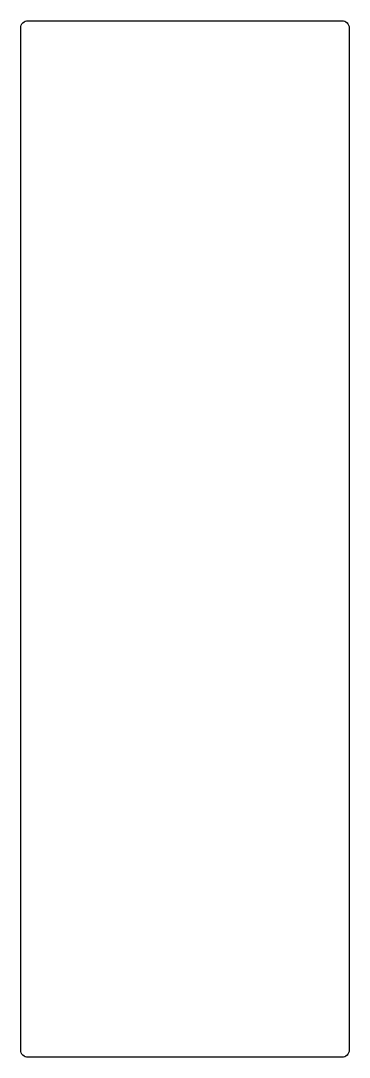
# Model space of a CAD drawing. Header units: millimetres. Extents: x -12 to 78, y 2 to 286.
import ezdxf

# ---------------------------------------------------------------- set-up
doc = ezdxf.new("R2010")
doc.units = ezdxf.units.MM
doc.layers.get('0').update_dxf_attribs({"linetype": 'CONTINUOUS'})

msp = doc.modelspace()

# ---------------------------------------------------------------- linework, layer by layer
msp.add_lwpolyline([(-10.12, 2, -0.414214), (-12.13, 4), (-12.13, 284.43, -0.414214), (-10.12, 286.43), (75.87, 286.43, -0.414214), (77.87, 284.43), (77.87, 4, -0.414214), (75.87, 2)], format="xyb", close=True)

doc.saveas('drawing.dxf')
